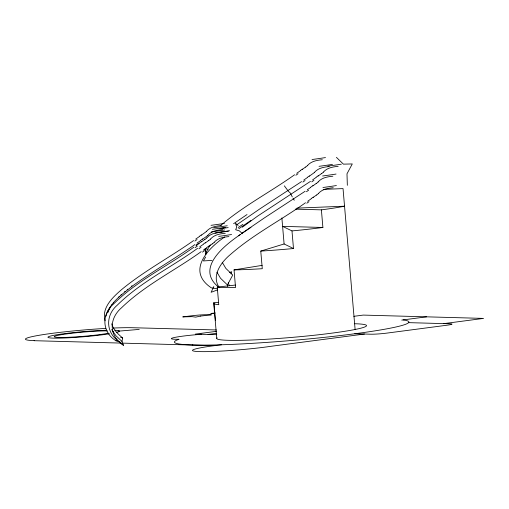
<?xml version="1.0" encoding="UTF-8"?>
<svg xmlns="http://www.w3.org/2000/svg" width="509" height="509" viewBox="0 0 509 509"><rect width="100%" height="100%" fill="white"/><g stroke="black" fill="none" stroke-linecap="round" stroke-linejoin="round"><path stroke-width="0.76" d="M205.312 248.577L205.439 252.133M201.201 251.624C174.918 270.597 145.078 284.983 121.632 307.69C108.831 318.564 108.741 336.099 123.464 345.312L121.995 341.437L122.65 337.963C118.05 334.146 113.361 329.737 111.687 323.794M105.955 316.229L106.12 315.51M205.661 254.36L205.859 253.635M106.216 315.147C110.478 302.06 122.631 293.909 132.881 285.702C153.031 271.189 174.581 258.769 194.934 244.562M231.016 273.918L231.703 271.736L229.578 272.487M205.967 253.272L207.685 249.2L210.293 244.931M107.959 312.437L108.22 311.712M108.36 311.343L108.665 310.605M123.464 345.312L119.85 342.003L116.097 340.845L116.924 338.892M108.831 310.236L109.18 309.485M213.805 286.548L211.114 292.293L217.458 289.914M109.371 309.109L110.638 306.8M227.472 286.459L227.428 284.925L232.728 275.051L225.85 268.396L222.229 262.3M205.668 256.994L203.384 260.939L212.005 260.392M111.897 304.853L112.171 304.465M113.342 302.906L113.653 302.511M118.762 297.027L119.176 296.632M120.9 295.029L121.346 294.622M220.505 225.64C243.277 206.037 270.209 192.154 294.596 174.765M206.546 231.271C210.268 226.969 215.95 226.06 221.294 225.538M207.888 235.26C211.617 230.959 217.298 230.043 222.643 229.527M206.794 237.862C210.516 233.561 216.198 232.645 221.542 232.129M210.548 239.02C214.27 234.719 219.952 233.803 225.296 233.287M214.155 242.322C217.884 238.021 223.566 237.111 228.91 236.596M307.551 165.463C311.279 161.162 316.961 160.252 322.305 159.737M314.543 172.265C318.271 167.957 323.953 167.067 329.298 166.538M323.419 172.067C327.147 167.766 332.829 166.85 338.173 166.335M318.119 181.942C321.847 177.628 327.529 176.738 332.873 176.209M318.475 193.439C322.203 189.138 327.885 188.228 333.23 187.713M124.629 291.746L125.125 291.333M127.142 289.64L127.657 289.214M242.297 227.218L257.713 216.039L310.465 181.369M238.594 235.807L240.248 234.522M131.43 286.217L131.996 285.791M236.672 224.851L260.303 208.582L301.589 181.573M224.654 236.978C207.532 248.748 186.358 271.049 211.267 287.808L217.47 288.813M204.853 239.421L201.488 241.832M305.61 167.028L302.244 169.44M208.607 240.585L205.242 242.99M212.215 243.887L208.849 246.299M321.478 173.633L318.112 176.038M316.178 183.501L312.812 185.912M316.534 195.004L313.169 197.416M241.374 233.663L264.572 217.788L305.165 191.244M233.599 223.699L247.024 214.537M238.836 228.694L250.912 220.429M199.178 236.679L195.704 239.115M200.521 240.668L197.047 243.098M300.183 170.878L296.709 173.308M199.426 243.27L195.952 245.701M203.18 244.428L199.706 246.859M206.788 247.737L203.314 250.167M307.181 177.679L303.708 180.11M316.057 177.476L312.583 179.906M240.636 234.337C224.953 244.982 194.941 268.211 218.615 287.089M310.751 187.35L307.277 189.781M311.107 198.854L307.633 201.284M201.24 235.247L204.605 232.836A46.497 43.195 27.2 0 0 206.59 231.321M202.582 239.23L205.948 236.819A46.497 43.195 27.2 0 0 207.939 235.304M309.237 176.241L312.602 173.83A46.497 43.195 27.2 0 0 314.594 172.316M241.253 233.905L250.962 227.338M193.592 240.572C170.178 257.172 144.613 270.743 122.364 288.966C113.322 296.683 101.227 307.519 105.102 320.797M193.84 247.164C167.308 266.379 136.985 280.783 113.526 304.007C101.202 314.403 102.055 332.434 116.097 340.845M197.594 248.322C171.069 267.543 140.732 281.935 117.28 305.165C104.956 315.561 105.808 333.592 119.85 342.003M305.521 202.741C280.828 220.384 253.431 234.356 230.52 254.43C221.339 261.976 211.082 275.617 219.194 287.439M238.218 227.478L242.914 224.354M215.612 320.231A75.186 5.376 -4.9 0 0 215.434 320.39L213.926 302.785A75.186 5.376 -4.9 0 0 218.762 304.713L217.254 287.101A75.186 5.376 -4.9 0 0 235.552 287.509L234.045 269.897A75.186 5.376 -4.9 0 0 262.275 268.701L260.761 251.09L284.105 243.97L293.489 248.526L291.981 230.914L282.59 226.365L322.897 227.472L321.389 209.861L295.309 209.142M234.045 269.897L262.173 265.361M219.996 228.484L224.055 227.905M216.618 331.314L195.386 334.101L216.758 334.693M208.054 334.451L216.669 333.325M353.825 316.324L363.216 315.09L483.55 318.405L443.861 323.616M192.434 345.051L192.803 345M401.741 320.091L426.548 316.833M364.489 334.031L270.228 346.406A47.623 3.404 -4.9 0 1 199.363 351.592A47.623 3.404 -4.9 0 1 221.549 344.778M217.254 287.101L235.311 285.059M215.307 312.984L210.853 313.449L214.677 313.347M118.012 331.187L139.224 329.406M213.926 302.785L218.641 302.403M323.202 189.393L343.034 188.597L355.11 329.482M296.951 208.117L344.542 206.202A75.186 5.376 -4.9 0 1 321.389 209.861M408.632 322.642L450.198 323.788A11.815 0.846 -4.9 0 1 446.609 325.264L387.075 333.083A11.815 0.846 -4.9 0 1 370.819 334.209L354.748 333.764M216.44 329.959L132.817 327.732A58.478 4.18 -4.9 0 0 113.418 328.038M121.18 343.091L34.097 340.693L34.593 340.629A58.478 4.18 -4.9 0 1 38.989 335.304A58.478 4.18 -4.9 0 1 105.802 328.413M122.764 343.136L214.404 345.656M120.627 337.295L122.65 337.963M205.483 248.513L208.092 249.652M227.428 284.925L220.543 278.27L216.923 272.175M121.995 341.437L115.963 335.775L112.247 330.417M238.167 225.512L235.412 223.146L236.755 227.135L235.661 229.737L239.415 230.895L242.507 233.733M113.119 331.9L112.4 331.238M336.417 157.345L343.41 164.146L352.285 163.943L346.985 173.817L347.342 185.321M113.176 331.62L112.578 330.958M284.334 185.842L288.361 191.25L290.346 193.051L292.293 196.913M293.031 198.224L294.278 200.222M112.082 330.074L111.77 329.387M228.261 282.654L229.222 285.549M205.051 248.984L206.374 253.514M205.897 254.284L205.63 253.208M281.871 217.941L284.105 243.97M213.735 303.097L216.751 338.32M322.897 227.472A75.186 5.376 -4.9 0 1 291.981 230.914M293.489 248.526A75.186 5.376 -4.9 0 1 260.761 251.09M354.614 323.737A75.186 5.376 -4.9 0 1 309.154 335.781A75.186 5.376 -4.9 0 1 217.12 337.842M108.411 333.223A29.535 2.112 -4.9 0 1 64.897 337.416A29.535 2.112 -4.9 0 1 63.466 334.368A29.535 2.112 -4.9 0 1 107.316 330.901M201.717 334.279A25.062 1.794 -4.9 0 0 174.307 337.524A25.062 1.794 -4.9 0 0 179.073 339.268A117.694 8.418 -4.9 0 0 293.451 340.317A117.694 8.418 -4.9 0 0 403.173 319.906M114.792 330.252A35.929 2.57 -4.9 0 1 116.555 332.402M109.505 333.77A35.929 2.57 -4.9 0 1 59.502 338.141A35.929 2.57 -4.9 0 1 56.754 334.782A35.929 2.57 -4.9 0 1 106.623 330.246M332.472 164.382A75.147 5.09 -5.2 0 1 319.028 166.328M325.48 157.58A75.147 5.09 -5.2 0 1 312.03 159.527M336.404 185.556A75.147 5.09 -5.2 0 1 322.954 187.503M336.048 174.053A75.147 5.09 -5.2 0 1 322.598 175.999M341.348 164.184A75.147 5.09 -5.2 0 1 327.904 166.125M225.818 227.37A75.147 5.09 -5.2 0 1 212.368 229.317M224.475 223.387A75.147 5.09 -5.2 0 1 211.025 225.328M227.23 225.754A75.147 5.09 -5.2 0 1 213.78 227.695M228.477 231.131A75.147 5.09 -5.2 0 1 215.027 233.077M224.723 229.973A75.147 5.09 -5.2 0 1 211.273 231.919M200.648 240.375A85.092 14.252 -37.8 0 1 202.728 238.925M198.395 243.518A96.487 27.772 -30.8 0 1 196.207 245.045M199.299 236.386A85.092 14.252 -37.8 0 1 201.379 234.935M197.053 239.535A96.487 27.772 -30.8 0 1 194.858 241.056M228.204 227.574A75.147 5.09 -5.2 0 1 221.739 228.509M229.61 230.73A75.147 5.09 -5.2 0 1 217.718 232.441M231.582 234.522A75.147 5.09 -5.2 0 1 218.635 236.386M214.206 242.373A46.497 43.195 27.2 0 1 212.266 243.945M206.908 247.444A85.092 14.252 -37.8 0 1 208.995 245.993M204.663 250.587A96.487 27.772 -30.8 0 1 202.474 252.108M210.592 239.065A46.497 43.195 27.2 0 1 208.652 240.642M203.301 244.135A85.092 14.252 -37.8 0 1 205.381 242.685M201.055 247.279A96.487 27.772 -30.8 0 1 198.86 248.806M206.839 237.907A46.497 43.195 27.2 0 1 204.898 239.484M199.547 242.978A85.092 14.252 -37.8 0 1 201.628 241.527M197.301 246.121A96.487 27.772 -30.8 0 1 195.106 247.648M307.302 177.387A85.092 14.252 -37.8 0 1 309.383 175.936M305.056 180.53A96.487 27.772 -30.8 0 1 302.861 182.057M307.595 165.514A46.497 43.195 27.2 0 1 305.661 167.086M300.304 170.585A85.092 14.252 -37.8 0 1 302.391 169.134M298.058 173.728A96.487 27.772 -30.8 0 1 295.869 175.249M318.526 193.49A46.497 43.195 27.2 0 1 316.585 195.062M311.234 198.555A85.092 14.252 -37.8 0 1 313.315 197.11M308.982 201.704A96.487 27.772 -30.8 0 1 306.793 203.225M318.163 181.987A46.497 43.195 27.2 0 1 316.229 183.564M310.872 187.058A85.092 14.252 -37.8 0 1 312.959 185.607M308.626 190.201A96.487 27.772 -30.8 0 1 306.437 191.728M323.469 172.112A46.497 43.195 27.2 0 1 321.529 173.69M316.178 177.183A85.092 14.252 -37.8 0 1 318.259 175.732M313.932 180.332A96.487 27.772 -30.8 0 1 311.737 181.853M200.565 316.089L195.666 317.132L192.141 316.643L182.769 316.891C192.377 315.72 201.698 314.301 211.4 314.817L200.565 316.089"/></g></svg>
